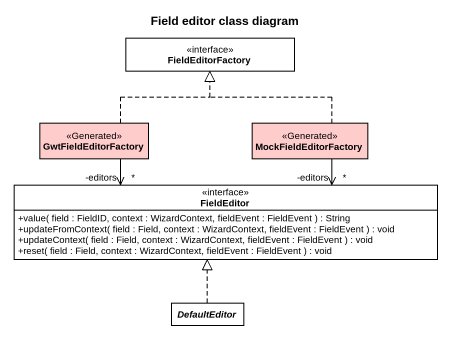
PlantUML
@startuml
title Field editor class diagram
hide circle
hide empty members
skinparam classAttributeIconSize 0
interface FieldEditorFactory
class GwtFieldEditorFactory <<Generated>> #FFCCCC
class MockFieldEditorFactory <<Generated>> #FFCCCC
interface FieldEditor {
  +value( field : FieldID, context : WizardContext, fieldEvent : FieldEvent ) : String
  +updateFromContext( field : Field, context : WizardContext, fieldEvent : FieldEvent ) : void
  +updateContext( field : Field, context : WizardContext, fieldEvent : FieldEvent ) : void
  +reset( field : Field, context : WizardContext, fieldEvent : FieldEvent ) : void
}
abstract class DefaultEditor
GwtFieldEditorFactory .up.|> FieldEditorFactory
MockFieldEditorFactory .up.|> FieldEditorFactory
FieldEditor "-editors\n*" <-up- GwtFieldEditorFactory
FieldEditor "-editors\n*" <-up- MockFieldEditorFactory
DefaultEditor .up.|> FieldEditor
@enduml
